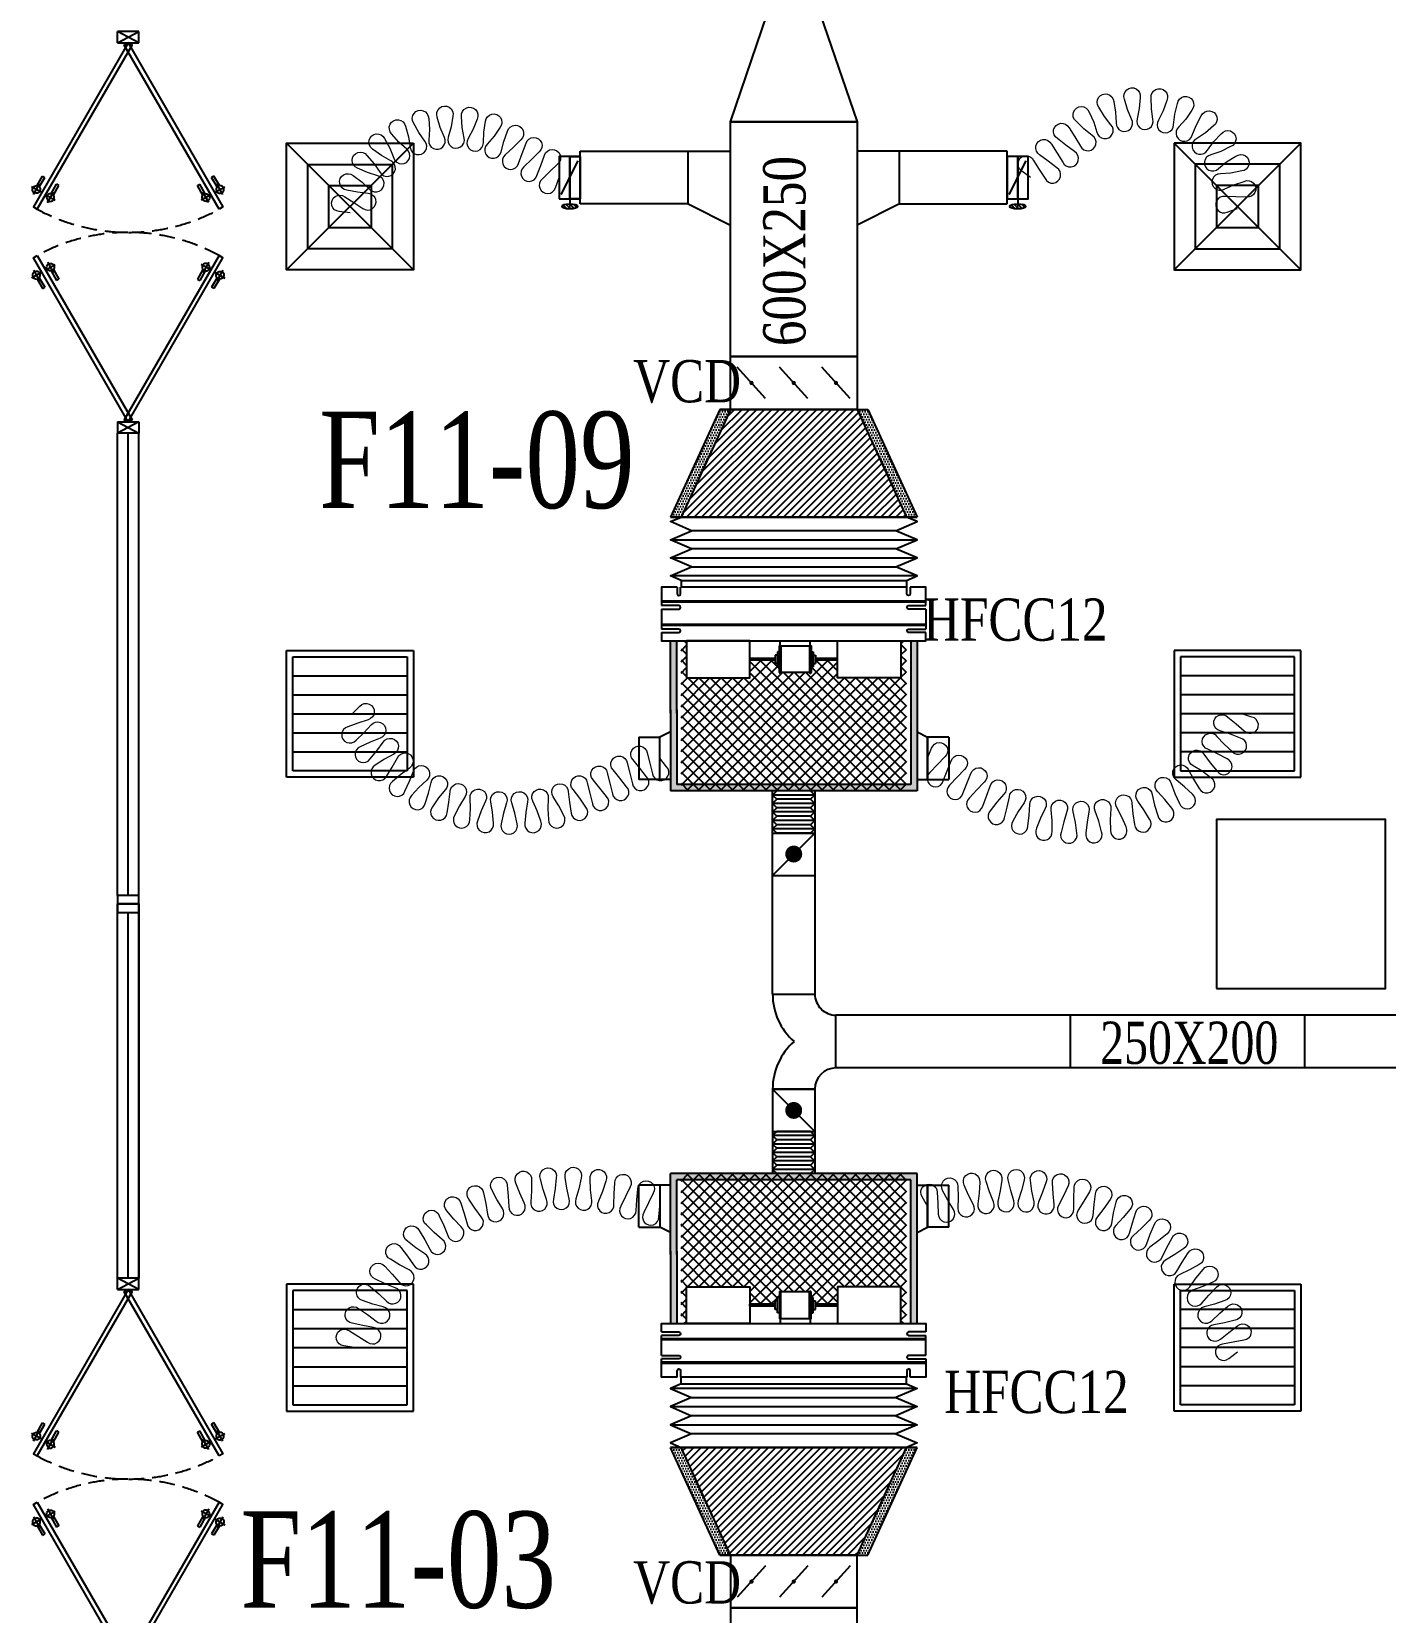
# Model space of a CAD drawing. Header units: metres. Extents: x 352651 to 1421851, y -87441 to -24441.
# Drawn here: x 1287676 to 1294083, y -68289 to -60808 of the extents above; entities that cross this region are included whole.
import ezdxf
from ezdxf.enums import TextEntityAlignment as Align

# ---------------------------------------------------------------- set-up
doc = ezdxf.new("R2010")
doc.units = ezdxf.units.M
doc.header["$LTSCALE"] = 300
doc.header["$MEASUREMENT"] = 0
doc.linetypes.add('DASHED2', pattern=[0.375, 0.25, -0.125])
for name, color, linetype in [('bat noi mem', 4, 'CONTINUOUS'), ('CUA', 8, 'CONTINUOUS'), ('CUAGIO', 2, 'CONTINUOUS'), ('KHUAT', 8, 'DASHED2'), ('KT', 1, 'CONTINUOUS'), ('thiet bi', 11, 'CONTINUOUS'), ('vach', 6, 'CONTINUOUS')]:
    doc.layers.add(name, color=color, linetype=linetype)
doc.layers.add('noi mem', color=5, linetype='BATTING', lineweight=0)
doc.styles.add('PHU', font='vntimeh.shx', dxfattribs={"width": 0.8})
doc.styles.add('ROMANS', font='romans.shx', dxfattribs={"width": 0.75, "bigfont": 'romancvn.shx'})
doc.linetypes.add('BATTING', pattern='A,0.0001,-0.1,[134,ltypeshp.shx,S=0.1,R=0,X=-0.1,Y=0],-0.2,[134,ltypeshp.shx,S=0.1,R=180,X=0.1,Y=0],-0.1', length=0.4001)
pattern_1 = [(0, (830096.703, -348380.794), (6.25, 12.5), [0, -12.5])]
pattern_2 = [(0, (830096.703, 217767.05), (6.25, -12.5), [0, -12.5])]

# ---------------------------------------------------------------- blocks, each defined once
blk = doc.blocks.new('SAG')
at = {"layer": 'CUAGIO'}
for p, q in [((-300, 300), (-300, -300)), ((300, 300), (-300, 300)), ((300, -300), (300, 300)), ((-300, -300), (300, -300))]:
    blk.add_line(p, q, dxfattribs=at)
at = {"layer": 'CUAGIO', "color": 8}
for p, q in [((-270, 270), (-270, -270)), ((270, 270), (-270, 270)), ((-180, -270), (-180, 270)), ((-90, -270), (-90, 270)), ((0, -270), (0, 270)), ((90, -270), (90, 270)), ((180, -270), (180, 270)), ((270, -270), (270, 270)), ((-270, -270), (270, -270))]:
    blk.add_line(p, q, dxfattribs=at)
blk = doc.blocks.new('SAD')
at = {"layer": 'CUAGIO', "color": 8}
for p, q in [((-300, -300), (300, 300)), ((300, -300), (-300, 300))]:
    blk.add_line(p, q, dxfattribs=at)
at = {"layer": 'CUAGIO'}
blk.add_lwpolyline([(300, -300), (300, 300), (-300, 300), (-300, -300)], close=True, dxfattribs=at)
at = {"layer": 'CUAGIO', "color": 8}
for points in [[(200, -200), (200, 200), (-200, 200), (-200, -200)], [(100, -100), (100, 100), (-100, 100), (-100, -100)]]:
    blk.add_lwpolyline(points, close=True, dxfattribs=at)
blk = doc.blocks.new('cot1')
at = {"layer": 'vach'}
blk.add_lwpolyline([(-400, -400), (400, -400), (400, 400), (-400, 400)], close=True, dxfattribs=at)
blk = doc.blocks.new('1-van gio D200')
at = {"layer": 'CUAGIO'}
h = blk.add_hatch(dxfattribs=at)
h.set_pattern_fill('ANSI31', color=256, scale=100, style=0)
edge = h.paths.add_edge_path()
edge.add_ellipse((486127, -58494), major_axis=(-38.1, 0), ratio=0.310482, start_angle=0, end_angle=360, ccw=False)
for p, q in [((486127, -58257.4), (486127, -58494)), ((486167, -58437.3), (486087.1, -58277.5))]:
    blk.add_line(p, q, dxfattribs=at)
at = {"layer": 'CUAGIO', "const_width": 3}
for points in [[(486127, -58457.4), (486177, -58457.4), (486177, -58257.4), (486077, -58257.4), (486077, -58457.4), (486127, -58457.4)], [(486167, -58437.3), (486087.1, -58277.5)], [(486127, -58257.4), (486127, -58494)]]:
    blk.add_lwpolyline(points, dxfattribs=at)
at = {"layer": 'CUAGIO'}
blk.add_lwpolyline([(486177, -58457.4), (486077, -58457.4), (486077, -58257.4), (486177, -58257.4)], close=True, dxfattribs=at)
at = {"layer": 'CUAGIO', "const_width": 5.35}
blk.add_lwpolyline([(486130.7, -58357.4, -1), (486123.3, -58357.4, -1)], format="xyb", close=True, dxfattribs=at)
at = {"layer": 'CUAGIO', "extrusion": (0, 0, -1)}
blk.add_ellipse((486127, -58494), major_axis=(-38.1, 0), ratio=0.310482, start_param=-1.570796, end_param=4.712389, dxfattribs=at)
blk = doc.blocks.new('bac noi mem')
at = {"layer": 'bat noi mem'}
for p, q in [((493886.7, -64673), (493866.7, -64693)), ((494066.7, -64693), (493866.7, -64693)), ((493866.7, -64693), (493886.7, -64713)), ((494046.7, -64673), (493886.7, -64673)), ((494046.7, -64673), (494066.7, -64693)), ((494066.7, -64693), (494046.7, -64713)), ((493886.7, -64713), (493866.7, -64733)), ((494066.7, -64733), (493866.7, -64733)), ((493866.7, -64733), (493886.7, -64753)), ((493886.7, -64753), (493866.7, -64773)), ((494066.7, -64773), (493866.7, -64773)), ((493866.7, -64773), (493886.7, -64793)), ((494046.7, -64713), (493886.7, -64713)), ((494046.7, -64753), (493886.7, -64753)), ((494046.7, -64713), (494066.7, -64733)), ((494066.7, -64733), (494046.7, -64753)), ((494046.7, -64753), (494066.7, -64773)), ((494066.7, -64773), (494046.7, -64793)), ((493886.7, -64793), (493866.7, -64813)), ((494066.7, -64813), (493866.7, -64813)), ((493866.7, -64813), (493886.7, -64833)), ((493886.7, -64833), (493866.7, -64853)), ((494066.7, -64853), (493866.7, -64853)), ((493866.7, -64853), (493886.7, -64873)), ((494046.7, -64793), (493886.7, -64793)), ((494046.7, -64833), (493886.7, -64833)), ((494046.7, -64793), (494066.7, -64813)), ((494066.7, -64813), (494046.7, -64833)), ((494046.7, -64833), (494066.7, -64853)), ((494066.7, -64853), (494046.7, -64873)), ((494046.7, -64873), (493886.7, -64873))]:
    blk.add_line(p, q, dxfattribs=at)

msp = doc.modelspace()

# ---------------------------------------------------------------- hatches: boundary and pattern name
at = {"layer": 'CUAGIO'}
h = msp.add_hatch(dxfattribs=at)
h.set_pattern_fill('DOTS', color=256, scale=200, style=0)
h.set_pattern_definition(pattern_1)
h.paths.add_polyline_path([(1290749.7, -63105.7), (1290699.7, -63105.7), (1290933.2, -62595.7), (1290983.2, -62595.7)])
h = msp.add_hatch(dxfattribs=at)
h.set_pattern_fill('ANSI31', color=256, scale=200, style=0)
h.set_pattern_definition([(45, (445500.002, -63000), (-17.6776695, 17.6776695), [])])
h.paths.add_polyline_path([(1291583.2, -62595.7), (1290983.2, -62595.7), (1290749.7, -63105.7), (1291816.7, -63105.7)])
h = msp.add_hatch(dxfattribs=at)
h.set_pattern_fill('DOTS', color=256, scale=200, style=0)
h.set_pattern_definition(pattern_1)
h.paths.add_polyline_path([(1291583.2, -62595.7), (1291633.2, -62595.7), (1291866.7, -63105.7), (1291816.7, -63105.7)])
h = msp.add_hatch(dxfattribs=at)
h.set_pattern_fill('DOTS', color=256, scale=200, style=0)
h.set_pattern_definition([(0, (456342.909, -124465.621), (6.25, 12.5), [0, -12.5])])
h.paths.add_polyline_path([(1291866.7, -63691.2), (1291836.7, -63691.2), (1291836.7, -64371.2), (1290729.7, -64371.2), (1290729.7, -64018.5), (1290729.7, -63691.2), (1290699.7, -63691.2), (1290699.7, -64033.5), (1290699.7, -64401.2), (1291866.7, -64401.2)])
at = {"layer": 'CUAGIO', "ltscale": 1.5}
h = msp.add_hatch(dxfattribs=at)
h.set_pattern_fill('ANSI37', color=9, scale=300, angle=360, style=0)
h.set_pattern_definition([(45, (823904.744, -17541.53), (-26.5165043, 26.5165043), []), (135, (823904.744, -17541.53), (-26.5165043, -26.5165043), [])])
h.paths.add_polyline_path([(1291816.7, -64401.2), (1291816.7, -63691.2), (1291790.6, -63691.2), (1291790.6, -63866.2), (1291490.6, -63866.2), (1291490.6, -63783.2), (1291385.4, -63783.2), (1291385.4, -63798.9), (1291374.8, -63798.9), (1291374.8, -63814.6), (1291364.9, -63814.6), (1291364.9, -63839.6, -1), (1291358.5, -63841.7), (1291222.3, -63841.7, -1), (1291215.8, -63839.6), (1291215.8, -63814.6), (1291205.9, -63814.6), (1291205.9, -63798.9), (1291195.4, -63798.9), (1291195.4, -63783.2), (1291075.7, -63783.2), (1291075.7, -63866.2), (1290775.7, -63866.2), (1290775.7, -63691.2), (1290749.7, -63691.2), (1290749.7, -64033.5), (1290749.7, -64401.2)])
at = {"layer": 'CUAGIO'}
h = msp.add_hatch(dxfattribs=at)
h.set_pattern_fill('DOTS', color=256, scale=200, style=0)
h.set_pattern_definition([(0, (456342.909, -6148.123), (6.25, -12.5), [0, -12.5])])
h.paths.add_polyline_path([(1291866.7, -66922.6), (1291836.7, -66922.6), (1291836.7, -66242.6), (1290729.7, -66242.6), (1290729.7, -66595.3), (1290729.7, -66922.6), (1290699.7, -66922.6), (1290699.7, -66580.3), (1290699.7, -66212.6), (1291866.7, -66212.6)])
at = {"layer": 'CUAGIO', "ltscale": 1.5}
h = msp.add_hatch(dxfattribs=at)
h.set_pattern_fill('ANSI37', color=9, scale=300, angle=360, style=0)
h.set_pattern_definition([(315, (823904.744, -113072.216), (-26.5165043, -26.5165043), []), (225, (823904.744, -113072.216), (-26.5165043, 26.5165043), [])])
h.paths.add_polyline_path([(1291816.7, -66212.6), (1291816.7, -66922.6), (1291790.6, -66922.6), (1291790.6, -66747.6), (1291490.6, -66747.6), (1291490.6, -66830.5), (1291385.4, -66830.5), (1291385.4, -66814.9), (1291374.8, -66814.9), (1291374.8, -66799.1), (1291364.9, -66799.1), (1291364.9, -66774.1, 1), (1291358.5, -66772), (1291222.3, -66772, 1), (1291215.8, -66774.1), (1291215.8, -66799.1), (1291205.9, -66799.1), (1291205.9, -66814.9), (1291195.4, -66814.9), (1291195.4, -66830.5), (1291075.7, -66830.5), (1291075.7, -66747.6), (1290775.7, -66747.6), (1290775.7, -66922.6), (1290749.7, -66922.6), (1290749.7, -66580.3), (1290749.7, -66212.6)])
at = {"layer": 'CUAGIO'}
h = msp.add_hatch(dxfattribs=at)
h.set_pattern_fill('DOTS', color=256, scale=200, style=0)
h.set_pattern_definition(pattern_2)
h.paths.add_polyline_path([(1290749.7, -67508.1), (1290699.7, -67508.1), (1290933.2, -68018.1), (1290983.2, -68018.1)])
h = msp.add_hatch(dxfattribs=at)
h.set_pattern_fill('ANSI31', color=256, scale=200, style=0)
h.set_pattern_definition([(45, (445500.002, -62451.424), (-17.6776695, 17.6776695), [])])
h.paths.add_polyline_path([(1291583.2, -68018.1), (1290983.2, -68018.1), (1290749.7, -67508.1), (1291816.7, -67508.1)])
h = msp.add_hatch(dxfattribs=at)
h.set_pattern_fill('DOTS', color=256, scale=200, style=0)
h.set_pattern_definition(pattern_2)
h.paths.add_polyline_path([(1291583.2, -68018.1), (1291633.2, -68018.1), (1291866.7, -67508.1), (1291816.7, -67508.1)])

# ---------------------------------------------------------------- linework, layer by layer
at = {"layer": 'bat noi mem'}
for p, q in [((1290749.7, -63105.7), (1291816.7, -63105.7)), ((1291816.7, -63105.7), (1290749.7, -63105.7)), ((1290699.7, -63212.8), (1291866.7, -63212.8)), ((1291766.7, -63169.9), (1290799.7, -63169.9)), ((1291766.7, -63255.7), (1290799.7, -63255.7)), ((1290699.7, -63298.5), (1291866.7, -63298.5)), ((1290799.7, -63341.4), (1291766.7, -63341.4)), ((1291866.7, -63384.2), (1290699.7, -63384.2)), ((1291866.7, -67229.5), (1290699.7, -67229.5)), ((1290699.7, -67315.2), (1291866.7, -67315.2)), ((1290799.7, -67272.4), (1291766.7, -67272.4)), ((1290699.7, -67400.9), (1291866.7, -67400.9)), ((1291766.7, -67358.1), (1290799.7, -67358.1)), ((1291766.7, -67443.8), (1290799.7, -67443.8)), ((1290749.7, -67508.1), (1291816.7, -67508.1)), ((1291816.7, -67508.1), (1290749.7, -67508.1))]:
    msp.add_line(p, q, dxfattribs=at)
for points in [[(1290749.7, -63405.7), (1290699.7, -63384.2), (1290799.7, -63341.4), (1290699.7, -63298.5), (1290799.7, -63255.7), (1290699.7, -63212.8), (1290799.7, -63169.9), (1290699.7, -63127.1), (1290749.7, -63105.7)], [(1291816.7, -63405.7), (1291866.7, -63384.2), (1291766.7, -63341.4), (1291866.7, -63298.5), (1291766.7, -63255.7), (1291866.7, -63212.8), (1291766.7, -63169.9), (1291866.7, -63127.1), (1291816.7, -63105.7)], [(1290749.7, -67208.1), (1290699.7, -67229.5), (1290799.7, -67272.4), (1290699.7, -67315.2), (1290799.7, -67358.1), (1290699.7, -67400.9), (1290799.7, -67443.8), (1290699.7, -67486.7), (1290749.7, -67508.1)], [(1291816.7, -67208.1), (1291866.7, -67229.5), (1291766.7, -67272.4), (1291866.7, -67315.2), (1291766.7, -67358.1), (1291866.7, -67400.9), (1291766.7, -67443.8), (1291866.7, -67486.7), (1291816.7, -67508.1)]]:
    msp.add_lwpolyline(points, dxfattribs=at)
at = {"layer": 'CUA'}
for p, q in [((1288183.2, -60808.1), (1288083.6, -60808.1)), ((1288083.6, -60860.9), (1288183.2, -60808.1)), ((1288183.2, -60860.9), (1288083.6, -60808.1)), ((1288083.6, -60860.9), (1288083.6, -60808.1)), ((1288183.2, -60860.9), (1288183.2, -60808.1)), ((1288083.6, -60860.9), (1288183.2, -60860.9)), ((1287702, -61537), (1287728, -61492)), ((1287728, -61492), (1287738.8, -61498.3)), ((1288538.8, -61492), (1288528, -61498.3)), ((1288564.8, -61537), (1288538.8, -61492)), ((1287721.4, -61568), (1287676.4, -61542.1)), ((1287685, -61578.9), (1287714, -61528.8)), ((1287712.8, -61543.3), (1287738.8, -61498.3)), ((1287751.7, -61617.4), (1287780.6, -61567.2)), ((1287768.6, -61575.5), (1287794.6, -61530.5)), ((1287779.4, -61581.8), (1287805.4, -61536.7)), ((1287805.4, -61536.7), (1287794.6, -61530.5)), ((1288461.4, -61536.7), (1288472.2, -61530.5)), ((1288487.4, -61581.8), (1288461.4, -61536.7)), ((1288498.2, -61575.5), (1288472.2, -61530.5)), ((1288515.1, -61617.4), (1288486.2, -61567.2)), ((1288554, -61543.3), (1288528, -61498.3)), ((1288545.4, -61568), (1288590.4, -61542.1)), ((1288581.8, -61578.9), (1288552.8, -61528.8)), ((1287742.9, -61580.5), (1287787.9, -61606.4)), ((1288523.9, -61580.5), (1288478.9, -61606.4)), ((1287685, -61937.3), (1287714, -61987.5)), ((1287742.9, -61935.8), (1287787.9, -61909.8)), ((1287751.7, -61898.9), (1287780.6, -61949)), ((1287768.6, -61940.7), (1287794.6, -61985.7)), ((1287779.4, -61934.5), (1287805.4, -61979.5)), ((1288487.4, -61934.5), (1288461.4, -61979.5)), ((1288498.2, -61940.7), (1288472.2, -61985.7)), ((1288523.9, -61935.8), (1288478.9, -61909.8)), ((1288515.1, -61898.9), (1288486.2, -61949)), ((1288581.8, -61937.3), (1288552.8, -61987.5)), ((1287721.4, -61948.2), (1287676.4, -61974.2)), ((1287702, -61979.2), (1287728, -62024.2)), ((1287712.8, -61973), (1287738.8, -62018)), ((1287805.4, -61979.5), (1287794.6, -61985.7)), ((1288461.4, -61979.5), (1288472.2, -61985.7)), ((1288554, -61973), (1288528, -62018)), ((1288564.8, -61979.2), (1288538.8, -62024.2)), ((1288545.4, -61948.2), (1288590.4, -61974.2)), ((1287728, -62024.2), (1287738.8, -62018)), ((1288538.8, -62024.2), (1288528, -62018)), ((1288083.6, -62655.3), (1288183.2, -62655.3)), ((1288083.6, -62655.3), (1288183.2, -62708.1)), ((1288183.2, -62655.3), (1288083.6, -62708.1)), ((1288083.6, -62655.3), (1288083.6, -62708.1)), ((1288183.2, -62655.3), (1288183.2, -62708.1)), ((1288183.2, -62708.1), (1288083.6, -62708.1)), ((1288183.2, -66708.1), (1288083.6, -66708.1)), ((1288083.6, -66760.9), (1288183.2, -66708.1)), ((1288183.2, -66760.9), (1288083.6, -66708.1)), ((1288083.6, -66760.9), (1288083.6, -66708.1)), ((1288183.2, -66760.9), (1288183.2, -66708.1)), ((1288083.6, -66760.9), (1288183.2, -66760.9)), ((1287702, -67437), (1287728, -67392)), ((1287712.8, -67443.3), (1287738.8, -67398.3)), ((1287728, -67392), (1287738.8, -67398.3)), ((1288538.8, -67392), (1288528, -67398.3)), ((1288554, -67443.3), (1288528, -67398.3)), ((1288564.8, -67437), (1288538.8, -67392)), ((1287721.4, -67468), (1287676.4, -67442.1)), ((1287685, -67478.9), (1287714, -67428.8)), ((1287751.7, -67517.4), (1287780.6, -67467.2)), ((1287768.6, -67475.5), (1287794.6, -67430.5)), ((1287779.4, -67481.8), (1287805.4, -67436.7)), ((1287805.4, -67436.7), (1287794.6, -67430.5)), ((1288461.4, -67436.7), (1288472.2, -67430.5)), ((1288487.4, -67481.8), (1288461.4, -67436.7)), ((1288498.2, -67475.5), (1288472.2, -67430.5)), ((1288515.1, -67517.4), (1288486.2, -67467.2)), ((1288545.4, -67468), (1288590.4, -67442.1)), ((1288581.8, -67478.9), (1288552.8, -67428.8)), ((1287742.9, -67480.5), (1287787.9, -67506.4)), ((1288523.9, -67480.5), (1288478.9, -67506.4)), ((1287721.4, -67848.2), (1287676.4, -67874.2)), ((1287685, -67837.3), (1287714, -67887.5)), ((1287742.9, -67835.8), (1287787.9, -67809.8)), ((1287751.7, -67798.9), (1287780.6, -67849)), ((1287768.6, -67840.7), (1287794.6, -67885.7)), ((1287779.4, -67834.5), (1287805.4, -67879.5)), ((1288487.4, -67834.5), (1288461.4, -67879.5)), ((1288498.2, -67840.7), (1288472.2, -67885.7)), ((1288523.9, -67835.8), (1288478.9, -67809.8)), ((1288515.1, -67798.9), (1288486.2, -67849)), ((1288545.4, -67848.2), (1288590.4, -67874.2)), ((1288581.8, -67837.3), (1288552.8, -67887.5)), ((1287702, -67879.2), (1287728, -67924.2)), ((1287712.8, -67873), (1287738.8, -67918)), ((1287728, -67924.2), (1287738.8, -67918)), ((1287805.4, -67879.5), (1287794.6, -67885.7)), ((1288461.4, -67879.5), (1288472.2, -67885.7)), ((1288554, -67873), (1288528, -67918)), ((1288538.8, -67924.2), (1288528, -67918)), ((1288564.8, -67879.2), (1288538.8, -67924.2))]:
    msp.add_line(p, q, dxfattribs=at)
at = {"layer": 'CUA', "linetype": 'Continuous'}
for p, q in [((1288083.2, -64896.2), (1288083.2, -62708.1)), ((1288133.2, -64896.2), (1288133.2, -62708.1)), ((1288183.2, -64896.2), (1288183.2, -62708.1)), ((1288083.2, -66708.1), (1288083.2, -64936.2)), ((1288133.2, -66708.1), (1288133.2, -64976.2)), ((1288183.2, -64936.2), (1288183.2, -66708.1)), ((1288183.2, -66708.1), (1288183.2, -64936.2))]:
    msp.add_line(p, q, dxfattribs=at)
at = {"layer": 'CUA'}
for points in [[(1287703.1, -61648.5), (1288151.7, -60871.5), (1288133.4, -60860.9), (1287684.8, -61637.9)], [(1288563.7, -61648.5), (1288115.1, -60871.5), (1288133.4, -60860.9), (1288582, -61637.9)], [(1287703.1, -61867.8), (1288151.7, -62644.8), (1288133.4, -62655.3), (1287684.8, -61878.3)], [(1288563.7, -61867.8), (1288115.1, -62644.8), (1288133.4, -62655.3), (1288582, -61878.3)], [(1287703.1, -67548.5), (1288151.7, -66771.5), (1288133.4, -66760.9), (1287684.8, -67537.9)], [(1288563.7, -67548.5), (1288115.1, -66771.5), (1288133.4, -66760.9), (1288582, -67537.9)], [(1287703.1, -67767.8), (1288151.7, -68544.8), (1288133.4, -68555.3), (1287684.8, -67778.3)], [(1288563.7, -67767.8), (1288115.1, -68544.8), (1288133.4, -68555.3), (1288582, -67778.3)]]:
    msp.add_lwpolyline(points, close=True, dxfattribs=at)
at = {"layer": 'CUA', "linetype": 'Continuous'}
for points in [[(1288083.2, -64896.2), (1288083.2, -64936.2), (1288183.2, -64936.2), (1288183.2, -64896.2)], [(1288083.2, -64936.2), (1288083.2, -64976.2), (1288183.2, -64976.2), (1288183.2, -64936.2)]]:
    msp.add_lwpolyline(points, close=True, dxfattribs=at)
at = {"layer": 'CUA'}
for centre, major_axis in [((1287698.8, -61555), (4.7, -17.6)), ((1288501.3, -61593.5), (17.6, -4.7)), ((1287765.5, -61922.8), (-17.6, 4.7)), ((1288568, -61961.2), (-4.7, 17.6)), ((1287698.8, -67455), (4.7, -17.6)), ((1288501.3, -67493.5), (17.6, -4.7)), ((1287765.5, -67822.8), (-17.6, 4.7)), ((1288568, -67861.2), (-4.7, 17.6))]:
    msp.add_ellipse(centre, major_axis=major_axis, ratio=1, dxfattribs=at)
at = {"layer": 'CUA', "extrusion": (0, 0, -1)}
for centre, major_axis in [((1288568, -61555), (-4.7, -17.6)), ((1287765.5, -61593.5), (-17.6, -4.7)), ((1287698.8, -61961.2), (4.7, 17.6)), ((1288501.3, -61922.8), (17.6, 4.7)), ((1287765.5, -67493.5), (-17.6, -4.7)), ((1288568, -67455), (-4.7, -17.6)), ((1287698.8, -67861.2), (4.7, 17.6)), ((1288501.3, -67822.8), (17.6, 4.7))]:
    msp.add_ellipse(centre, major_axis=major_axis, ratio=1, dxfattribs=at)
at = {"layer": 'CUAGIO'}
for p, q in [((1290273.2, -61623.8), (1290273.2, -61373.8)), ((1290273.2, -61373.8), (1290983.2, -61373.8)), ((1290783.2, -61623.8), (1290783.2, -61373.8)), ((1292293.2, -61373.8), (1291583.2, -61373.8)), ((1291783.2, -61623.8), (1291783.2, -61373.8)), ((1292293.2, -61623.8), (1292293.2, -61373.8)), ((1290783.2, -61623.8), (1290273.2, -61623.8)), ((1290783.2, -61623.8), (1290983.2, -61723.8)), ((1291783.2, -61623.8), (1291583.2, -61723.8)), ((1291783.2, -61623.8), (1292293.2, -61623.8)), ((1291583.2, -62345.7), (1290983.2, -62345.7)), ((1291583.2, -62345.7), (1290983.2, -62345.7)), ((1291150.1, -62544.9), (1291016.2, -62396.4)), ((1291350.1, -62544.9), (1291216.2, -62396.4)), ((1291550.1, -62544.9), (1291416.2, -62396.4)), ((1290933.2, -62595.7), (1290699.7, -63105.7)), ((1290983.2, -62595.7), (1290749.7, -63105.7)), ((1290983.2, -62595.7), (1290933.2, -62595.7)), ((1290933.2, -62595.7), (1291633.2, -62595.7)), ((1290983.2, -62595.7), (1290933.2, -62595.7)), ((1291583.2, -62595.7), (1291816.7, -63105.7)), ((1291583.2, -62595.7), (1291633.2, -62595.7)), ((1291583.2, -62595.7), (1291633.2, -62595.7)), ((1291633.2, -62595.7), (1291866.7, -63105.7)), ((1291866.7, -63105.7), (1290699.7, -63105.7)), ((1290699.7, -63105.7), (1291866.7, -63105.7)), ((1290749.7, -63105.7), (1291816.7, -63105.7)), ((1291816.7, -63105.7), (1290749.7, -63105.7)), ((1290699.7, -64033.5), (1290699.7, -63691.2)), ((1290729.7, -64033.5), (1290729.7, -63691.2)), ((1290699.7, -64018.5), (1290699.7, -64401.2)), ((1290729.7, -64018.5), (1290729.7, -64371.2)), ((1290550, -64147.2), (1290550, -64347.2)), ((1290649.7, -64347.2), (1290649.7, -64147.2)), ((1290649.7, -64347.2), (1290649.7, -64147.2)), ((1290649.7, -64347.2), (1290649.7, -64147.2)), ((1291916.7, -64147.2), (1291916.7, -64347.2)), ((1291916.7, -64347.2), (1291916.7, -64147.2)), ((1291916.7, -64347.2), (1291916.7, -64147.2)), ((1292016.4, -64147.2), (1292016.4, -64347.2)), ((1290649.7, -64347.2), (1290550, -64347.2)), ((1291916.7, -64347.2), (1292016.4, -64347.2)), ((1291183.2, -64601.2), (1291383.2, -64601.2)), ((1291383.2, -64601.2), (1291183.2, -64801.2)), ((1291183.2, -64801.2), (1291383.2, -64801.2)), ((1291183.2, -65362.6), (1291383.2, -65362.6)), ((1294812.3, -65462.6), (1291482.1, -65462.6)), ((1294721.6, -65712.6), (1291482.3, -65712.6)), ((1291383, -66012.6), (1291183.2, -65812.6)), ((1291183.2, -65812.6), (1291383, -65812.6)), ((1291183.2, -65812.6), (1291382.8, -65812.6)), ((1291183.2, -65812.6), (1291382.8, -65812.6)), ((1291183.2, -66012.6), (1291383, -66012.6)), ((1290550, -66466.5), (1290550, -66266.5)), ((1290649.7, -66266.5), (1290550, -66266.5)), ((1290649.7, -66266.5), (1290649.7, -66466.5)), ((1290649.7, -66266.5), (1290649.7, -66466.5)), ((1290649.7, -66266.5), (1290649.7, -66466.5)), ((1290699.7, -66595.3), (1290699.7, -66212.6)), ((1290729.7, -66595.3), (1290729.7, -66242.6)), ((1291916.7, -66466.5), (1291916.7, -66266.5)), ((1291916.7, -66266.5), (1291916.7, -66466.5)), ((1291916.7, -66266.5), (1291916.7, -66466.5)), ((1291916.7, -66266.5), (1292016.4, -66266.5)), ((1292016.4, -66466.5), (1292016.4, -66266.5)), ((1290699.7, -66580.3), (1290699.7, -66922.6)), ((1290729.7, -66580.3), (1290729.7, -66922.6)), ((1291866.7, -67508.1), (1290699.7, -67508.1)), ((1290933.2, -68018.1), (1290699.7, -67508.1)), ((1290699.7, -67508.1), (1291866.7, -67508.1)), ((1290749.7, -67508.1), (1291816.7, -67508.1)), ((1291816.7, -67508.1), (1290749.7, -67508.1)), ((1290983.2, -68018.1), (1290749.7, -67508.1)), ((1291583.2, -68018.1), (1291816.7, -67508.1)), ((1291633.2, -68018.1), (1291866.7, -67508.1)), ((1290983.2, -68018.1), (1290933.2, -68018.1)), ((1290933.2, -68018.1), (1291633.2, -68018.1)), ((1290983.2, -68018.1), (1290933.2, -68018.1)), ((1291150.1, -68068.8), (1291016.2, -68217.4)), ((1291350.1, -68068.8), (1291216.2, -68217.4)), ((1291550.1, -68068.8), (1291416.2, -68217.4)), ((1291583.2, -68018.1), (1291633.2, -68018.1)), ((1291583.2, -68018.1), (1291633.2, -68018.1)), ((1291583.2, -68268.1), (1290983.2, -68268.1)), ((1291583.2, -68268.1), (1290983.2, -68268.1))]:
    msp.add_line(p, q, dxfattribs=at)
at = {"layer": 'CUAGIO', "color": 2}
for p, q in [((1291836.7, -63691.2), (1291836.7, -64371.2)), ((1291866.7, -63691.2), (1291866.7, -64401.2)), ((1291866.7, -64401.2), (1290699.7, -64401.2)), ((1291836.7, -64371.2), (1290729.7, -64371.2)), ((1291183.2, -65362.5), (1291183.2, -64401.2)), ((1291383.2, -64401.2), (1291383.2, -65362.6)), ((1291482.3, -65712.6), (1291482.3, -65462.6)), ((1292592.3, -65712.6), (1292592.3, -65462.6)), ((1293702.3, -65712.6), (1293702.3, -65462.6)), ((1291183.2, -65811.1), (1291183.2, -66212.6)), ((1291383.2, -65812.6), (1291183.2, -65812.6)), ((1291383.2, -65812.6), (1291383.2, -66212.6)), ((1291866.7, -66212.6), (1290699.7, -66212.6)), ((1291866.7, -66212.6), (1290699.7, -66212.6)), ((1291836.7, -66242.6), (1290729.7, -66242.6)), ((1291836.7, -66922.6), (1291836.7, -66242.6)), ((1291866.7, -66922.6), (1291866.7, -66212.6))]:
    msp.add_line(p, q, dxfattribs=at)
at = {"layer": 'CUAGIO'}
for points in [[(1291583.2, -61235.7), (1290983.2, -61235.7), (1291158.2, -60725.7), (1291408.2, -60725.7)], [(1290273.2, -61598.8), (1290223.2, -61598.8), (1290223.2, -61398.8), (1290273.2, -61398.8)], [(1292293.2, -61598.8), (1292343.2, -61598.8), (1292343.2, -61398.8), (1292293.2, -61398.8)], [(1290983.2, -62345.7), (1291583.2, -62345.7), (1291583.2, -62595.7), (1290983.2, -62595.7)], [(1290983.2, -68268.1), (1291583.2, -68268.1), (1291583.2, -68018.1), (1290983.2, -68018.1)]]:
    msp.add_lwpolyline(points, close=True, dxfattribs=at)
at = {"layer": 'CUAGIO', "color": 2}
for points in [[(1290983.2, -61235.7), (1291583.2, -61235.7), (1291583.2, -62345.7), (1290983.2, -62345.7)], [(1290983.2, -69378.1), (1291583.2, -69378.1), (1291583.2, -68268.1), (1290983.2, -68268.1)]]:
    msp.add_lwpolyline(points, close=True, dxfattribs=at)
at = {"layer": 'CUAGIO'}
for points, const_width in [([(1291078.2, -62470.7, 1), (1291088.2, -62470.7, 1)], 10), ([(1291278.2, -62470.7, 1), (1291288.2, -62470.7, 1)], 10), ([(1291478.2, -62470.7, 1), (1291488.2, -62470.7, 1)], 10), ([(1291303.2, -64700.3, -1), (1291263.2, -64700.3, -1)], 40), ([(1291303, -65913.5, 1), (1291263, -65913.5, 1)], 40), ([(1291078.2, -68143.1, -1), (1291088.2, -68143.1, -1)], 10), ([(1291278.2, -68143.1, -1), (1291288.2, -68143.1, -1)], 10), ([(1291478.2, -68143.1, -1), (1291488.2, -68143.1, -1)], 10)]:
    msp.add_lwpolyline(points, format="xyb", close=True, dxfattribs=dict(at, const_width=const_width))
for points in [[(1290550, -64147.2), (1290649.7, -64147.2)], [(1290699.7, -64122), (1290649.7, -64147.2)], [(1291866.7, -64122), (1291916.7, -64147.2)], [(1292016.4, -64147.2), (1291916.7, -64147.2)], [(1290699.7, -64347.2), (1290649.7, -64347.2)], [(1291866.7, -64347.2), (1291916.7, -64347.2)], [(1290699.7, -66266.5), (1290649.7, -66266.5)], [(1291866.7, -66266.5), (1291916.7, -66266.5)], [(1290550, -66466.5), (1290649.7, -66466.5)], [(1290699.7, -66491.8), (1290649.7, -66466.5)], [(1291866.7, -66491.8), (1291916.7, -66466.5)], [(1292016.4, -66466.5), (1291916.7, -66466.5)]]:
    msp.add_lwpolyline(points, dxfattribs=at)
at = {"layer": 'CUAGIO', "color": 2}
for radius, end in [(300, 228.58911), (100, 270)]:
    msp.add_arc((1291483.2, -65362.6), radius, 179.98524, end, dxfattribs=at)
at = {"layer": 'CUAGIO'}
for radius, start in [(300, 131.40995), (100, 90)]:
    msp.add_arc((1291483.2, -65812.6), radius, start, 180, dxfattribs=at)
at = {"layer": 'KHUAT'}
for centre, start, end in [((1288133.4, -60858.9), 241.40997, 298.59003), ((1288133.4, -62657.4), 61.40997, 118.59003), ((1288133.4, -66758.9), 241.40997, 298.59003), ((1288133.4, -68557.4), 61.40997, 118.59003)]:
    msp.add_arc(centre, 899.3, start, end, dxfattribs=at)
at = {"layer": 'noi mem', "linetype": 'ByBlock', "ltscale": 1.5}
for points in [[(1292403.2, -61498.8), (1292362.8, -61467.9, -1.333333), (1292418.2, -61417.4), (1292445.3, -61460.4), (1292472.3, -61503.4, 1.333333), (1292527.7, -61452.8), (1292487.3, -61421.9), (1292447, -61391.1, -1.333333), (1292502.4, -61340.5), (1292529.4, -61383.5), (1292556.5, -61426.5, 1.333333), (1292611.9, -61376), (1292571.5, -61345.1), (1292531.1, -61314.2, -1.333333), (1292586.5, -61263.7), (1292613.6, -61306.7), (1292639.7, -61349.8, 1.333333), (1292695.9, -61300), (1292656.2, -61268.9), (1292619.5, -61232.5, -1.333333), (1292680.8, -61189.3), (1292702.8, -61236.1), (1292717.6, -61283.7, 1.333333), (1292784, -61248.8), (1292753.2, -61209.6), (1292727, -61165, -1.333333), (1292797.3, -61138.9), (1292806.6, -61189.8), (1292808.8, -61239.6, 1.333333), (1292881.9, -61222.8), (1292862.1, -61177), (1292848.2, -61127.2, -1.333333), (1292922.8, -61120), (1292918.7, -61171.5), (1292908.1, -61220.3, 1.333333), (1292983.1, -61222.8), (1292975.7, -61173.4), (1292975, -61121.7, -1.333333), (1293049, -61133.8), (1293031.9, -61182.6), (1293009.1, -61227, 1.333333), (1293080.9, -61248.6), (1293086.4, -61199), (1293099, -61148.8, -1.333333), (1293167.4, -61179.5), (1293138.4, -61222.3), (1293105, -61259.4, 1.333333), (1293168.9, -61298.6), (1293186.9, -61252.1), (1293211.9, -61206.8, -1.333333), (1293270.2, -61253.9), (1293231.2, -61287.9), (1293189.4, -61315.2, 1.333333), (1293241.2, -61369.5), (1293270.5, -61329.1), (1293306.2, -61291.7, -1.333333), (1293350.6, -61352.2), (1293304.2, -61375), (1293256.8, -61390.8, 1.333333), (1293293, -61456.5), (1293331.6, -61424.9), (1293375.7, -61397.9, -1.333333), (1293403.1, -61467.7), (1293352.4, -61477.9), (1293302.6, -61481, 1.333333), (1293320.7, -61553.8), (1293366.2, -61533.2), (1293414.3, -61516.7, -1.333333), (1293425.7, -61590.8), (1293374.8, -61589.5), (1293324, -61588, 1.333333), (1293335, -61662.1), (1293383.2, -61645.9)], [(1289183.2, -61666.2), (1289132.3, -61659.7, -1.333333), (1289158, -61589.3), (1289201.1, -61617.2), (1289244.1, -61645, 1.333333), (1289269.9, -61574.6), (1289219, -61568.1), (1289168, -61558.2, -1.333333), (1289198.2, -61489.5), (1289240.1, -61520.4), (1289277, -61554.9, 1.333333), (1289314.6, -61490), (1289266.2, -61475.2), (1289218.5, -61454.4, -1.333333), (1289263, -61393.9), (1289297.1, -61433.1), (1289325.6, -61474.9, 1.333333), (1289376.4, -61419.7), (1289332.4, -61394.7), (1289290.4, -61364, -1.333333), (1289346.9, -61314.7), (1289371.7, -61360.4), (1289390.5, -61407.3, 1.333333), (1289452, -61364.5), (1289414.5, -61330.6), (1289380.2, -61291.5, -1.333333), (1289446.1, -61255.6), (1289460.3, -61305.6), (1289468.5, -61355.5, 1.333333), (1289537.8, -61327), (1289508.6, -61285.8), (1289483.6, -61240.2, -1.333333), (1289555.7, -61219.5), (1289558.7, -61271.4), (1289555.8, -61321.9, 1.333333), (1289629.8, -61309.1), (1289610.2, -61262.5), (1289595.7, -61212.6, -1.333333), (1289670.6, -61208), (1289662.2, -61259.3), (1289648.5, -61308, 1.333333), (1289723.4, -61311.7), (1289714.4, -61261.9), (1289711.1, -61210, -1.333333), (1289785.2, -61221.8), (1289765.9, -61270.1), (1289741.9, -61314.6, 1.333333), (1289814.2, -61334.5), (1289816.2, -61283.9), (1289824.3, -61232.6, -1.333333), (1289894, -61260.2), (1289864.7, -61303.2), (1289831.6, -61341.4, 1.333333), (1289897.9, -61376.5), (1289910.8, -61327.6), (1289928.5, -61279.2, -1.333333), (1289991.5, -61319.9), (1289954.7, -61355.9), (1289917.8, -61391.5, 1.333333), (1289980.6, -61432.5), (1289998.4, -61384.4), (1290016.2, -61336.4, -1.333333), (1290079, -61377.4), (1290042.1, -61413), (1290005.2, -61448.6, 1.333333), (1290068, -61489.7), (1290085.8, -61441.6), (1290103.6, -61393.5, -1.333333), (1290166.4, -61434.6), (1290129.5, -61470.2), (1290092.6, -61505.8, 1.333333), (1290155.3, -61546.9), (1290173.2, -61498.8)], [(1289193.2, -64036.2), (1289229.9, -64000.5, -1.333333), (1289269.3, -64064.3), (1289221, -64081.2), (1289172.6, -64098.1, 1.333333), (1289212.1, -64161.9), (1289248.8, -64126.2), (1289283.7, -64089.4, -1.333333), (1289325.7, -64151.6), (1289278.4, -64170.1), (1289231.7, -64192.2, 1.333333), (1289277.6, -64251.6), (1289310.8, -64212), (1289340.6, -64170.9, -1.333333), (1289390.3, -64227.1), (1289345.8, -64251.6), (1289302.4, -64279.6, 1.333333), (1289355.6, -64332.5), (1289383.3, -64288.9), (1289407.6, -64244.3, -1.333333), (1289464.1, -64293.6), (1289423.2, -64323.7), (1289383.8, -64357.1, 1.333333), (1289443.4, -64402.6), (1289465.3, -64355.8), (1289483.5, -64308.4, -1.333333), (1289546, -64349.9), (1289509.3, -64385.1), (1289474.6, -64423.3, 1.333333), (1289539.6, -64460.7), (1289555.2, -64411.5), (1289567.1, -64362.1, -1.333333), (1289634.5, -64395.2), (1289602.7, -64434.8), (1289573.2, -64477.2, 1.333333), (1289642.6, -64505.8), (1289651.6, -64455), (1289657, -64404.5, -1.333333), (1289728.1, -64428.5), (1289701.7, -64472), (1289678, -64517.8, 1.333333), (1289750.5, -64537.2), (1289752.8, -64485.6), (1289751.7, -64434.9, -1.333333), (1289825.2, -64449.5), (1289804.7, -64495.9), (1289787.2, -64544.5, 1.333333), (1289861.6, -64554.3), (1289857.2, -64502.8), (1289849.4, -64452.6, -1.333333), (1289924.3, -64457.6), (1289910, -64506.3), (1289898.9, -64556.7, 1.333333), (1289973.9, -64556.8), (1289962.9, -64506.3), (1289948.7, -64457.6, -1.333333), (1290023.6, -64452.8), (1290015.7, -64502.9), (1290011.3, -64554.4, 1.333333), (1290085.7, -64544.7), (1290068.2, -64496.1), (1290047.8, -64449.6, -1.333333), (1290121.4, -64435.1), (1290120.1, -64485.9), (1290122.4, -64537.4, 1.333333), (1290194.9, -64518.2), (1290171.2, -64472.3), (1290145, -64428.8, -1.333333), (1290216, -64404.9), (1290221.4, -64455.4), (1290230.4, -64506.2, 1.333333), (1290299.7, -64477.7), (1290270.3, -64435.2), (1290238.8, -64395.3, -1.333333), (1290306.3, -64362.7), (1290318, -64412.2), (1290330.4, -64461.9, 1.333333), (1290397.5, -64428.5), (1290365.4, -64388.7), (1290333.2, -64348.8, -1.333333), (1290400.4, -64315.4), (1290412.7, -64365.1), (1290425.1, -64414.8, 1.333333), (1290492.3, -64381.4), (1290460.1, -64341.5), (1290428, -64301.7, -1.333333), (1290495.1, -64268.3), (1290507.5, -64317.9), (1290519.9, -64367.6, 1.333333), (1290587.1, -64334.2), (1290554.9, -64294.4), (1290522.7, -64254.5, -1.333333), (1290589.9, -64221.1), (1290602.3, -64270.8), (1290614.7, -64320.5, 1.333333), (1290681.8, -64287.1), (1290649.7, -64247.2)], [(1291916.7, -64247.2), (1291935.5, -64199.9, -1.333333), (1291998.5, -64240.4), (1291963.2, -64277.2), (1291927.9, -64313.9, 1.333333), (1291991, -64354.5), (1292009.8, -64307.1), (1292028.6, -64259.8, -1.333333), (1292091.7, -64300.3), (1292056.4, -64337.1), (1292021.1, -64373.8, 1.333333), (1292084.1, -64414.4), (1292102.9, -64367), (1292121.7, -64319.6, -1.333333), (1292184.8, -64360.2), (1292149.5, -64397), (1292114.2, -64433.8, 1.333333), (1292177.4, -64474.3), (1292196.1, -64426.8), (1292212.3, -64378.9, -1.333333), (1292277.3, -64416.3), (1292244.1, -64454.3), (1292213.2, -64495.4, 1.333333), (1292280.6, -64528.3), (1292293.9, -64478.6), (1292303.5, -64429, -1.333333), (1292372.9, -64457.3), (1292345.2, -64499.5), (1292320, -64544.3, 1.333333), (1292391.2, -64567.9), (1292397.7, -64516.9), (1292400.6, -64466.5, -1.333333), (1292473.2, -64485.3), (1292451.3, -64530.8), (1292432.3, -64578.5, 1.333333), (1292506, -64592.4), (1292505.7, -64541), (1292501.8, -64490.7, -1.333333), (1292576.3, -64499.6), (1292560.7, -64547.6), (1292548.2, -64597.5, 1.333333), (1292623.1, -64601.4), (1292615.9, -64550.5), (1292605.4, -64501.1, -1.333333), (1292680.4, -64500), (1292671.3, -64549.6), (1292665.6, -64600.7, 1.333333), (1292740.4, -64594.6), (1292726.4, -64545.1), (1292709.4, -64497.6, -1.333333), (1292783.6, -64486.4), (1292781.2, -64536.9), (1292782.4, -64588.3, 1.333333), (1292855.7, -64572.2), (1292835.3, -64525), (1292812, -64480.2, -1.333333), (1292884, -64459.3), (1292888.4, -64509.6), (1292896.5, -64560.4, 1.333333), (1292966.9, -64534.7), (1292940.4, -64490.6), (1292911.4, -64449.3, -1.333333), (1292980, -64418.9), (1292991, -64468.2), (1293005.8, -64517.4, 1.333333), (1293072.2, -64482.6), (1293040, -64442.5), (1293005.7, -64405.4, -1.333333), (1293069.6, -64366.1), (1293087.2, -64413.5), (1293108.4, -64460.3, 1.333333), (1293169.6, -64416.9), (1293132.3, -64381.4), (1293093.4, -64349.3, -1.333333), (1293151.5, -64301.8), (1293175.2, -64346.4), (1293202.5, -64390, 1.333333), (1293257.3, -64338.8), (1293215.6, -64308.6), (1293172.8, -64282, -1.333333), (1293224, -64227.2), (1293253.5, -64268.2), (1293286.3, -64307.7, 1.333333), (1293333.8, -64249.7), (1293288.5, -64225.3), (1293242.4, -64204.6, -1.333333), (1293285.9, -64143.5), (1293320.6, -64180.2), (1293358.4, -64215, 1.333333), (1293397.7, -64151.1), (1293349.6, -64133.1), (1293301.1, -64117.5, -1.333333), (1293337.4, -64051.9), (1293376.4, -64084.7), (1293415.4, -64117.4, 1.333333), (1293451.7, -64051.8), (1293403.2, -64036.2)], [(1289203.2, -67036.2), (1289153.2, -67026.9, -1.333333), (1289180.3, -66957), (1289223.5, -66983.8), (1289266.6, -67010.7, 1.333333), (1289293.9, -66940.9), (1289243.9, -66931.5), (1289194, -66920.1, -1.333333), (1289223.8, -66851.3), (1289266.3, -66880), (1289306.5, -66910.6, 1.333333), (1289340, -66843.5), (1289291.4, -66829.7), (1289243, -66812.9, -1.333333), (1289280.1, -66747.8), (1289319.2, -66780.9), (1289355.8, -66815.7, 1.333333), (1289396.5, -66752.6), (1289349.6, -66733.7), (1289303.3, -66711.8, -1.333333), (1289347.3, -66651), (1289382.6, -66688.2), (1289415.2, -66726.7, 1.333333), (1289462.4, -66668.4), (1289417.9, -66644.5), (1289374.2, -66617.7, -1.333333), (1289424.5, -66562.1), (1289455.6, -66602.8), (1289483.9, -66644.7, 1.333333), (1289537.1, -66591.9), (1289495.5, -66563.3), (1289455, -66531.9, -1.333333), (1289511, -66482), (1289537.4, -66525.9), (1289561, -66570.6, 1.333333), (1289619.7, -66523.8), (1289581.4, -66490.9), (1289544.5, -66455.3, -1.333333), (1289605.6, -66411.8), (1289627.1, -66458.3), (1289645.7, -66505.3, 1.333333), (1289709.1, -66465.1), (1289674.6, -66428.2), (1289641.7, -66388.9, -1.333333), (1289707.2, -66352.2), (1289723.6, -66400.8), (1289737, -66449.5, 1.333333), (1289804.3, -66416.5), (1289774, -66376.1), (1289745.7, -66333.4, -1.333333), (1289814.7, -66304), (1289825.7, -66354.1), (1289833.8, -66403.9, 1.333333), (1289904.3, -66378.4), (1289878.5, -66334.9), (1289855, -66289.4, -1.333333), (1289926.7, -66267.7), (1289932.3, -66318.7), (1289934.9, -66369.1, 1.333333), (1290007.8, -66351.4), (1289986.9, -66305.4), (1289968.4, -66257.6, -1.333333), (1290042.1, -66243.8), (1290042.1, -66295.1), (1290039.2, -66345.5, 1.333333), (1290113.6, -66335.7), (1290097.8, -66287.7), (1290084.6, -66238.2, -1.333333), (1290159.3, -66232.5), (1290153.8, -66283.4), (1290145.5, -66333.3, 1.333333), (1290220.5, -66331.6), (1290210, -66282.2), (1290202.2, -66231.5, -1.333333), (1290277.1, -66233.9), (1290266.1, -66284), (1290252.5, -66332.6, 1.333333), (1290327.2, -66339.1), (1290322.1, -66288.8), (1290319.8, -66237.6, -1.333333), (1290394.1, -66248.1), (1290377.7, -66296.7), (1290358.9, -66343.6, 1.333333), (1290432.5, -66358.1), (1290432.8, -66307.6), (1290436.1, -66256.4, -1.333333), (1290508.8, -66274.9), (1290487.3, -66321.4), (1290464.8, -66367.1, 1.333333), (1290537.1, -66387.1), (1290541.4, -66336.4), (1290545.7, -66285.7, -1.333333), (1290618, -66305.8), (1290595.5, -66351.5), (1290573.1, -66397.1, 1.333333), (1290645.3, -66417.2), (1290649.7, -66366.5)], [(1291916.7, -66366.5), (1291890.6, -66322.1, -1.333333), (1291962.5, -66300.8), (1291964.8, -66352.2), (1291967.2, -66403.7, 1.333333), (1292039.1, -66382.4), (1292013, -66338), (1291987.9, -66292.7, -1.333333), (1292060.3, -66273.1), (1292061.5, -66324.8), (1292060.3, -66376, 1.333333), (1292133.5, -66359.7), (1292110.6, -66313.9), (1292089.7, -66266.5, -1.333333), (1292163.5, -66253.5), (1292160, -66305.2), (1292154.1, -66356.1, 1.333333), (1292228.5, -66346.5), (1292209.9, -66298.8), (1292193.4, -66249.7, -1.333333), (1292268.1, -66243.5), (1292259.9, -66294.6), (1292249.4, -66344.8, 1.333333), (1292324.4, -66342), (1292310.2, -66292.8), (1292298.2, -66242.4, -1.333333), (1292373.2, -66243), (1292360.4, -66293.2), (1292345.4, -66342.1, 1.333333), (1292420.3, -66346.2), (1292410.6, -66295.9), (1292403.2, -66244.6, -1.333333), (1292477.9, -66252), (1292460.6, -66300.8), (1292441.2, -66348.2, 1.333333), (1292515.4, -66359), (1292510.3, -66308.1), (1292507.6, -66256.3, -1.333333), (1292581.3, -66270.5), (1292559.6, -66317.6), (1292536, -66363, 1.333333), (1292608.9, -66380.5), (1292608.5, -66329.3), (1292610.5, -66277.5, -1.333333), (1292682.6, -66298.3), (1292656.8, -66343.2), (1292629.1, -66386.3, 1.333333), (1292700.1, -66410.4), (1292704.3, -66359.3), (1292711.1, -66308, -1.333333), (1292781, -66335.2), (1292751.2, -66377.6), (1292719.7, -66418, 1.333333), (1292788.2, -66448.4), (1292797.1, -66397.9), (1292808.5, -66347.4, -1.333333), (1292875.6, -66380.9), (1292842, -66420.4), (1292807, -66457.8, 1.333333), (1292872.5, -66494.3), (1292885.9, -66444.8), (1292901.9, -66395.6, -1.333333), (1292965.6, -66435), (1292928.7, -66471.3), (1292890.4, -66505.3, 1.333333), (1292952.3, -66547.6), (1292970.2, -66499.6), (1292990.5, -66452, -1.333333), (1293050.4, -66497.1), (1293010.3, -66529.8), (1292969.1, -66560.3, 1.333333), (1293026.9, -66608), (1293049, -66561.8), (1293073.6, -66516.2, -1.333333), (1293129.2, -66566.5), (1293086.3, -66595.5), (1293042.5, -66622.1, 1.333333), (1293095.8, -66674.9), (1293122, -66630.9), (1293150.6, -66587.7, -1.333333), (1293201.4, -66642.9), (1293156, -66667.9), (1293110, -66690.4, 1.333333), (1293158.2, -66747.8), (1293188.3, -66706.3), (1293220.7, -66665.9, -1.333333), (1293266.3, -66725.5), (1293218.8, -66746.2), (1293171, -66764.5, 1.333333), (1293213.8, -66826), (1293247.5, -66787.5), (1293283.5, -66750.2, -1.333333), (1293323.5, -66813.7), (1293274.3, -66830), (1293225, -66843.8, 1.333333), (1293262, -66909), (1293299.1, -66873.7), (1293338.3, -66839.8, -1.333333), (1293372.4, -66906.7), (1293321.9, -66918.5), (1293271.5, -66927.8, 1.333333), (1293302.6, -66996.1), (1293342.8, -66964.2), (1293383.6, -66932.7, -1.333333), (1293413.7, -67001.4), (1293363, -67010.2), (1293312.2, -67019, 1.333333), (1293342.4, -67087.6), (1293383.2, -67056.2)]]:
    msp.add_lwpolyline(points, format="xyb", dxfattribs=at)
at = {"layer": 'thiet bi'}
for p, q in [((1290749.7, -63405.7), (1291816.7, -63405.7)), ((1290749.7, -63405.7), (1290749.7, -63437.2)), ((1291816.7, -63405.7), (1291816.7, -63437.2)), ((1291908.7, -63503.2), (1290657.7, -63503.2)), ((1291908.7, -63508.2), (1290657.7, -63508.2)), ((1291908.7, -63614.2), (1290657.7, -63614.2)), ((1291908.7, -63619.2), (1290657.7, -63619.2)), ((1291219, -63713.3), (1291219, -63691.2)), ((1291222.3, -63715.6), (1291222.3, -63841.7)), ((1291358.5, -63715.6), (1291358.5, -63841.7)), ((1291361.7, -63713.3), (1291361.7, -63691.2)), ((1291195.4, -63774.1), (1291075.7, -63774.1)), ((1291075.7, -63774.1), (1291075.7, -63783.2)), ((1291195.4, -63783.2), (1291075.7, -63783.2)), ((1291205.9, -63758.5), (1291195.4, -63758.5)), ((1291195.4, -63758.5), (1291195.4, -63798.9)), ((1291205.9, -63798.9), (1291195.4, -63798.9)), ((1291215.8, -63742.7), (1291205.9, -63742.7)), ((1291205.9, -63742.7), (1291205.9, -63814.6)), ((1291364.9, -63742.7), (1291374.8, -63742.7)), ((1291374.8, -63742.7), (1291374.8, -63814.6)), ((1291374.8, -63758.5), (1291385.4, -63758.5)), ((1291374.8, -63798.9), (1291385.4, -63798.9)), ((1291385.4, -63758.5), (1291385.4, -63798.9)), ((1291490.6, -63774.1), (1291385.4, -63774.1)), ((1291490.6, -63783.2), (1291385.4, -63783.2)), ((1291215.8, -63814.6), (1291205.9, -63814.6)), ((1291364.9, -63814.6), (1291374.8, -63814.6)), ((1291205.9, -66871.1), (1291205.9, -66799.1)), ((1291215.8, -66799.1), (1291205.9, -66799.1)), ((1291222.3, -66898.1), (1291222.3, -66772)), ((1291358.5, -66898.1), (1291358.5, -66772)), ((1291364.9, -66799.1), (1291374.8, -66799.1)), ((1291374.8, -66871.1), (1291374.8, -66799.1)), ((1291195.4, -66830.5), (1291075.7, -66830.5)), ((1291075.7, -66839.6), (1291075.7, -66830.5)), ((1291195.4, -66839.6), (1291075.7, -66839.6)), ((1291195.4, -66855.3), (1291195.4, -66814.9)), ((1291205.9, -66814.9), (1291195.4, -66814.9)), ((1291205.9, -66855.3), (1291195.4, -66855.3)), ((1291215.8, -66871.1), (1291205.9, -66871.1)), ((1291364.9, -66871.1), (1291374.8, -66871.1)), ((1291374.8, -66814.9), (1291385.4, -66814.9)), ((1291374.8, -66855.3), (1291385.4, -66855.3)), ((1291385.4, -66855.3), (1291385.4, -66814.9)), ((1291490.6, -66830.5), (1291385.4, -66830.5)), ((1291490.6, -66839.6), (1291385.4, -66839.6)), ((1291219, -66900.5), (1291219, -66922.6)), ((1291361.7, -66900.5), (1291361.7, -66922.6)), ((1291908.7, -66994.6), (1290657.7, -66994.6)), ((1291908.7, -66999.6), (1290657.7, -66999.6)), ((1291908.7, -67105.6), (1290657.7, -67105.6)), ((1291908.7, -67110.6), (1290657.7, -67110.6)), ((1290749.7, -67208.1), (1290749.7, -67176.6)), ((1291816.7, -67208.1), (1291816.7, -67176.6)), ((1290749.7, -67208.1), (1291816.7, -67208.1))]:
    msp.add_line(p, q, dxfattribs=at)
for points in [[(1290731.7, -63437.2), (1290657.7, -63437.2), (1290657.7, -63524.7)], [(1291818.7, -63437.2), (1290747.7, -63437.2)], [(1291908.7, -63524.7), (1291908.7, -63437.2), (1291834.7, -63437.2)], [(1290657.7, -63540.7), (1290657.7, -63635.7)], [(1291908.7, -63540.7), (1291908.7, -63635.7)], [(1290657.7, -63651.7), (1290657.7, -63691.2), (1291908.7, -63691.2), (1291908.7, -63651.7)], [(1290657.7, -66962.1), (1290657.7, -66922.6), (1291908.7, -66922.6), (1291908.7, -66962.1)], [(1290657.7, -67073.1), (1290657.7, -66978.1)], [(1291908.7, -67073.1), (1291908.7, -66978.1)], [(1290731.7, -67176.6), (1290657.7, -67176.6), (1290657.7, -67089.1)], [(1291908.7, -67089.1), (1291908.7, -67176.6), (1291834.7, -67176.6)], [(1291818.7, -67176.6), (1290747.7, -67176.6)]]:
    msp.add_lwpolyline(points, dxfattribs=at)
for points in [[(1290731.7, -63437.2), (1290731.7, -63469.2, 1), (1290747.7, -63469.2), (1290747.7, -63437.2)], [(1291834.7, -63437.2), (1291834.7, -63469.2, -1), (1291818.7, -63469.2), (1291818.7, -63437.2)], [(1290657.7, -63540.7), (1290739.7, -63540.7, 1), (1290739.7, -63524.7), (1290657.7, -63524.7)], [(1291908.7, -63540.7), (1291826.7, -63540.7, -1), (1291826.7, -63524.7), (1291908.7, -63524.7)], [(1290657.7, -63651.7), (1290739.7, -63651.7, 1), (1290739.7, -63635.7), (1290657.7, -63635.7)], [(1291908.7, -63651.7), (1291826.7, -63651.7, -1), (1291826.7, -63635.7), (1291908.7, -63635.7)], [(1290657.7, -66962.1), (1290739.7, -66962.1, -1), (1290739.7, -66978.1), (1290657.7, -66978.1)], [(1291908.7, -66962.1), (1291826.7, -66962.1, 1), (1291826.7, -66978.1), (1291908.7, -66978.1)], [(1290657.7, -67073.1), (1290739.7, -67073.1, -1), (1290739.7, -67089.1), (1290657.7, -67089.1)], [(1291908.7, -67073.1), (1291826.7, -67073.1, 1), (1291826.7, -67089.1), (1291908.7, -67089.1)], [(1290731.7, -67176.6), (1290731.7, -67144.6, -1), (1290747.7, -67144.6), (1290747.7, -67176.6)], [(1291834.7, -67176.6), (1291834.7, -67144.6, 1), (1291818.7, -67144.6), (1291818.7, -67176.6)]]:
    msp.add_lwpolyline(points, format="xyb", dxfattribs=at)
for points in [[(1290775.7, -63866.2), (1291075.7, -63866.2), (1291075.7, -63691.2), (1290775.7, -63691.2)], [(1291364.9, -63841.7), (1291215.8, -63841.7), (1291215.8, -63715.6), (1291364.9, -63715.6)], [(1291790.6, -63866.2), (1291490.6, -63866.2), (1291490.6, -63691.2), (1291790.6, -63691.2)], [(1290775.7, -66747.6), (1291075.7, -66747.6), (1291075.7, -66922.6), (1290775.7, -66922.6)], [(1291364.9, -66772), (1291215.8, -66772), (1291215.8, -66898.1), (1291364.9, -66898.1)], [(1291790.6, -66747.6), (1291490.6, -66747.6), (1291490.6, -66922.6), (1291790.6, -66922.6)]]:
    msp.add_lwpolyline(points, close=True, dxfattribs=at)
for centre, start, end in [((1291219, -63716.7), 18.04953, 161.95047), ((1291361.7, -63716.7), 18.04953, 161.95047), ((1291219, -63840.7), 198.04953, 341.95047), ((1291361.7, -63840.7), 198.04953, 341.95047), ((1291219, -66773.1), 18.04953, 161.95047), ((1291361.7, -66773.1), 18.04953, 161.95047), ((1291219, -66897.1), 198.04953, 341.95047), ((1291361.7, -66897.1), 198.04953, 341.95047)]:
    msp.add_arc(centre, 3.41, start, end, dxfattribs=at)

# ---------------------------------------------------------------- block references
at = {"layer": 'CUAGIO', "xscale": -1}
for name, p, rotation in [('SAD', (1289183.2, -61636.2), 180), ('SAG', (1289183.2, -64036.2), 270), ('SAG', (1293383.2, -67036.2), 90)]:
    msp.add_blockref(name, p, dxfattribs=dict(at, rotation=rotation))
at = {"layer": 'CUAGIO'}
for name, p, rotation in [('SAD', (1293383.2, -61635.9), 180), ('SAG', (1293383.2, -64036.2), 90), ('SAG', (1289183.2, -67036.2), 270)]:
    msp.add_blockref(name, p, dxfattribs=dict(at, rotation=rotation))
at = {"layer": 'CUAGIO', "xscale": -1}
for p in [(1776350.2, -3141.4), (1778470.2, -3141.4)]:
    msp.add_blockref('1-van gio D200', p, dxfattribs=at)
at = {"layer": 'CUAGIO'}
for p in [(797316.5, 271.8), (797316.5, -1339.6)]:
    msp.add_blockref('bac noi mem', p, dxfattribs=at)
at = {"layer": 'vach'}
msp.add_blockref('cot1', (1293683.2, -64936.2), dxfattribs=at)

# ---------------------------------------------------------------- texts
at = {"layer": 'CUAGIO', "color": 2, "style": 'PHU', "width": 0.75}
msp.add_text('250x200', height=200, dxfattribs=at).set_placement((1293154.9, -65693.2), align=Align.CENTER)
at = {"layer": 'CUAGIO', "color": 2, "insert": (1291138.5, -62296.3), "char_height": 200, "width": 1155.253, "attachment_point": 1, "rotation": 90, "style": 'PHU'}
msp.add_mtext('600x250', dxfattribs=at)
at = {"layer": 'CUAGIO', "color": 2, "char_height": 200, "style": 'PHU'}
for s, insert, width, attachment_point in [('VCD', (1290523.5, -62362.3), 439.881, 1), ('hfcc12', (1291895.4, -63490.5), 911.262, 1), ('hfcc12', (1291995.4, -67348.8), 911.262, 7), ('VCD', (1290523.5, -68251.5), 439.881, 7)]:
    msp.add_mtext(s, dxfattribs=dict(at, insert=insert, width=width, attachment_point=attachment_point))
at = {"layer": 'KT', "ltscale": 1.5, "char_height": 456.096, "width": 2517.297, "attachment_point": 1, "style": 'ROMANS'}
for s, insert in [('{\\fTimes New Roman|b0|i0|c0|p18;F11-09}', (1289037.3, -62606.5)), ('{\\fTimes New Roman|b0|i0|c0|p18;F11-03}', (1288665.5, -67811))]:
    msp.add_mtext(s, dxfattribs=dict(at, insert=insert))

doc.saveas('drawing.dxf')
